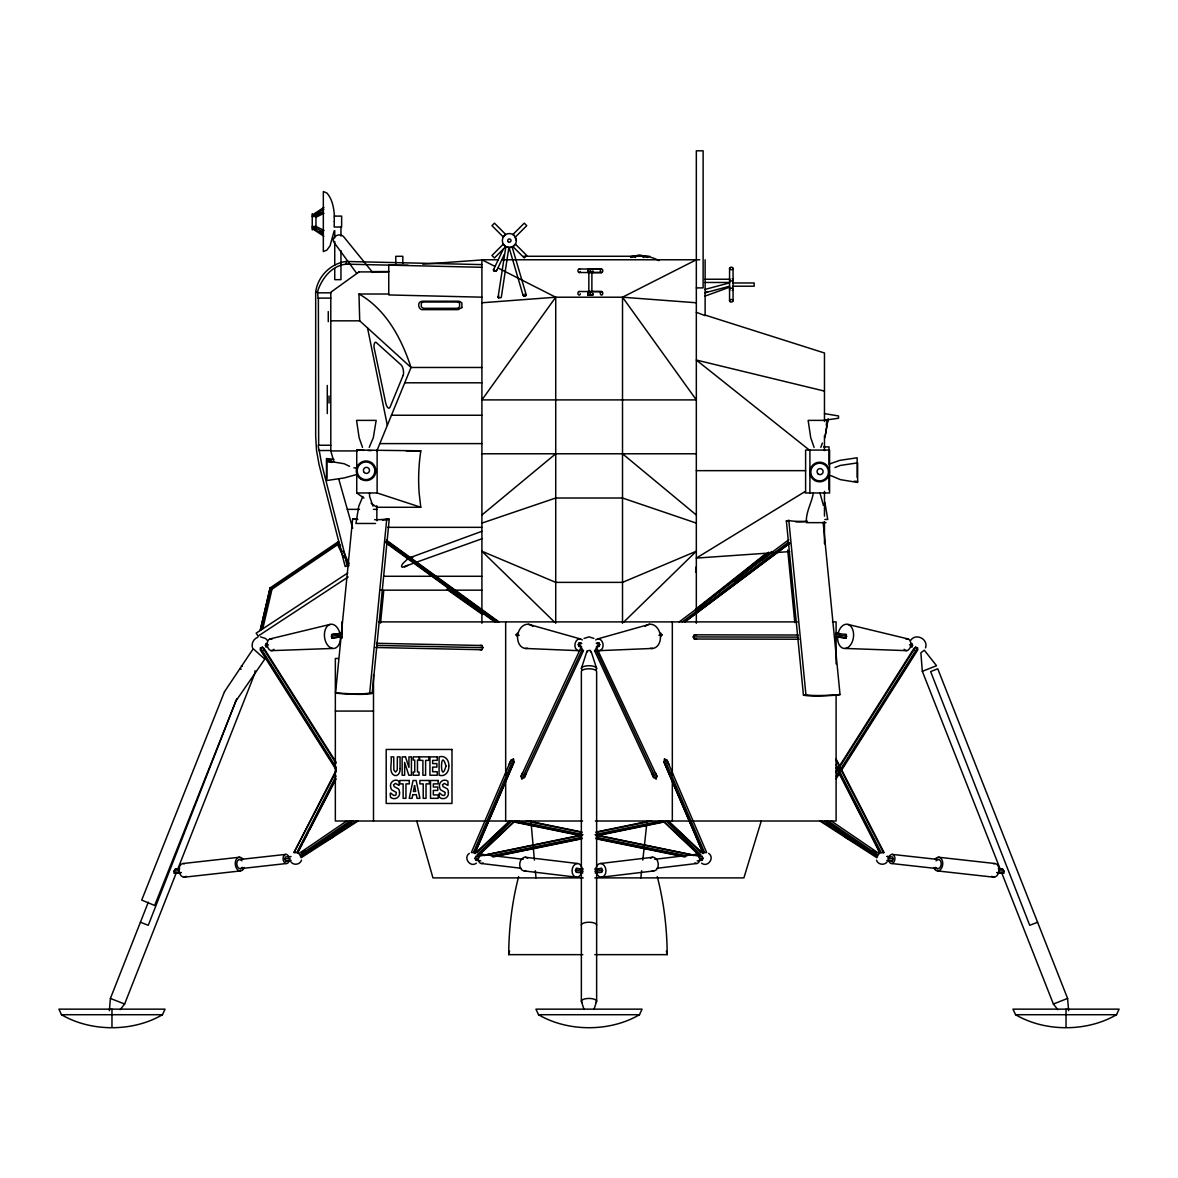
<?xml version="1.0" encoding="UTF-8"?>
<svg xmlns="http://www.w3.org/2000/svg" width="1178" height="1178" viewBox="0 0 1178 1178"><rect width="100%" height="100%" fill="white"/><g stroke="black" fill="none" stroke-linecap="round" stroke-linejoin="round"><path stroke-width="1.5" d="M579.164 291.511L590.34 291.54L590.34 295.06L587.851 295.045L587.851 291.54L601.531 291.555A1.752 1.237 -90 0 1 602.606 294.191A1.752 1.237 -90 0 1 600.456 294.191A1.752 1.237 -90 0 1 601.531 291.555L591.592 291.54M590.384 269.026L590.369 272.545L579.193 272.516M587.851 295.045L592.828 295.06L592.828 293.307M592.858 272.545L592.858 270.793M582.815 954.651L508.705 954.651C508.837 928.352 512.032 902.039 518.629 876.579M581.358 668.515L587.027 651.036L589.972 650.285L590.914 652.156M813.35 492.964C811.745 502.918 805.737 512.032 806.356 522.649L825.984 522.649M323.582 842.27L333.315 836.984L331.504 834.746M583.36 651.066L581.372 647.723M109.377 1010.709L110.408 998.429L148.325 902.142M356.743 519.056A45.029 4.373 5.6 0 1 352.649 518.762L335.568 692.9L338.027 693.386A45.029 4.373 5.6 0 0 372.174 693.386L389.241 519.248L386.782 518.762A45.029 4.373 5.6 0 1 374.648 519.734M386.782 518.762L369.701 692.9L372.16 693.386M380.553 623.133L383.748 590.472M826.308 425.479L826.647 422.077M828.134 418.72L825.439 434.476M640.847 877.89L641.627 870.778M642.805 860.117L647.09 821.007M263.975 650.197L264.152 648.592L262.429 647.164L260.5 647.856L260.22 649.858L335.995 769.529M699.865 856.406L595.052 834.687M363.928 498.073L356.743 492.964L356.743 450.07L420.796 450.806L419.854 458.006A136.972 93.15 -78.4 0 0 419.191 493.494L420.796 507.276L376.857 507.276L371.114 503.197M695.609 572.052L696.331 566.677M997.089 872.692L1003.715 873.251L1004.142 871.278L1002.861 869.276L998.281 868.775M498.5 297.901L500.827 297.71A2.091 1.266 -4.3 0 0 501.357 296.885L508.867 247.527M702.868 852.769L663.965 762.033L664.51 758.971L667.028 760.237L669.001 764.581M925.496 647.856C928.691 639.212 915.807 632.66 910.697 640.317M290.141 858.335L284.678 858.939L285.562 860.868L290.642 860.47M317.309 292.35C320.917 280.143 330.93 265.448 346.406 264.152L481.905 267.288M334.184 230.829L330.046 245.849L326.866 250.104L323.332 251.577L323.332 191.543L326.866 193.015C332.417 199.288 333.875 208.005 334.419 216.104M697.185 860.868L702.191 860.279L702.986 858.335L702.147 856.406L700.468 856.406M824.924 437.656L827.766 420.384L808.137 420.384L810.714 437.656L814.086 447.375M262.753 628.831L272.015 589.162L337.615 544.692L338.439 541.586L270.101 587.925L260.22 630.495L270.16 587.881M261.487 629.67L271.028 588.558L338.027 543.146L341.914 551.245M508.705 954.651L509.544 951.058M805.605 491.226L805.148 492.964L829.577 492.964L829.577 450.07L805.605 450.07L805.605 491.226L696.331 558.092L789.687 551.599M910.712 643.512L912.037 643.512L912.567 645.249L912.066 647.046L910.727 647.061M831.329 821.007L879.156 853.608L877.095 856.406L825.086 821.007L843.448 832.787M341.9 636.856L331.887 638.034L331.636 634.544L341.9 633.131L338.322 633.823M761.268 821.007L743.892 877.89L594.861 877.89M596.628 647.723L657 776.42L656.131 778.849L653.643 777.539L594.492 650.521M593.948 1009.546L596.642 1001.226L596.642 925.024A7.642 2.768 0 0 0 589 922.241A7.642 2.768 0 0 0 581.358 925.024L581.358 1001.226L584.052 1009.546M284.678 858.939L285.326 857.01L290.995 856.553M369.244 447.375L373.323 437.656L376.165 420.384L356.551 420.384L359.113 437.656L362.5 447.375M362.853 496.468L358.775 506.187L355.933 523.474L375.546 523.474M596.804 647.164L594.64 651.066M820.83 447.375L822.362 443.061M596.642 925.024L596.642 671.563A7.642 2.768 0 0 0 589 668.78A7.642 2.768 0 0 0 581.358 671.563L581.358 925.024M596.318 646.825L599.116 646.383L599.764 644.631L598.866 642.879L597.334 642.894M594.61 869.07L601.619 868.436L602.547 870.365L601.825 872.294L595.14 872.898M236.734 698.804L148.266 925.304L140.418 922.241M120.156 1009.693L124.618 1004.024L176.361 872.648M177.716 869.231L255.67 671.327L254.728 670.945M376.857 450.879L411.019 367.477C401.624 338.778 386.148 309.387 358.981 294.014L359.717 320.828L411.019 367.477L481.905 367.477M480.815 860.868L475.809 860.279L475.014 858.335L475.853 856.406L477.532 856.406M267.259 647.046L265.933 647.046L265.433 645.22L265.948 643.512L267.273 643.512M475.19 852.769L514.035 762.033L513.49 758.971L510.972 760.237L471.362 852.519L475.132 852.769M473.438 852.519L513.49 758.971M474.984 852.975L514.035 762.033M503.286 249.118L493.332 270.086L494.009 271.043M496.409 270.852L496.615 269.821M583.508 650.521L524.357 777.539L521.869 778.849L521 776.42L522.62 772.68M524.357 777.539L525.977 773.799M836.1 636.886L846.084 638.049L846.349 634.544L836.1 633.16L839.531 633.602M887.358 860.47L892.438 860.868L893.322 858.939L892.674 857.01L887.005 856.553M508.999 764.581L510.972 760.237M162.431 1014.714L165.038 1009.148L58.9 1009.148L61.492 1014.714C90.986 1032.046 132.937 1032.046 162.431 1014.714L61.492 1014.714M639.477 1014.714L642.069 1009.148L535.931 1009.148L538.523 1014.714C568.032 1032.046 609.968 1032.046 639.477 1014.714L538.523 1014.714M1116.508 1014.714L1119.1 1009.148L1012.962 1009.148L1015.569 1014.714C1045.063 1032.046 1087.014 1032.046 1116.508 1014.714L1015.569 1014.714M521 776.42L581.196 647.164M521.869 778.849L582.065 649.858M496.63 270.631L504.361 254.374M582.86 872.898L576.175 872.294L575.453 870.365L576.381 868.436L583.39 869.07M375.487 647.502L481.861 649.726L482.906 647.65L481.949 645.5L479.961 645.426M301.509 860.146C300.169 864.696 293.543 865.742 290.863 861.825M581.696 646.825L578.899 646.383L578.251 644.631L579.134 642.894L580.68 642.894M295.118 852.592L293.985 852.519L336.113 770.265M293.985 852.519L336.083 771.575M294.75 852.489L296.856 852.519L336.054 775.978M301.715 844.803L297.533 852.975L336.128 778.894M303.394 841.534L307.576 833.376M309.254 830.107L333.521 782.707M798.964 639.227L694.313 639.036L693.179 636.93L694.313 634.824L696.581 634.824M836.1 771.369L913.848 648.592L915.571 647.164L917.5 647.856L917.78 649.858L836.1 778.849M836.1 772.68L915.571 647.164M836.1 776.42L917.5 647.856M837.087 776.007L839.03 772.915M841.961 768.292L845.863 762.122M847.821 759.044L851.723 752.875M853.682 749.797L857.584 743.627M859.528 740.55L863.43 734.38M866.36 729.756L874.179 717.417M876.123 714.339L880.025 708.169M881.983 705.092L885.885 698.922M888.816 694.298L891.746 689.675M894.662 685.051L908.326 663.464M911.257 658.841L914.187 654.217M180.911 872.692L174.285 873.251L173.858 871.278L175.139 869.276L179.719 868.775M477.561 860.146L475.809 860.279M475.014 858.335L478.401 858.747M526.242 295.501L524.637 296.238M660.667 636.68L662.007 634.809L660.652 633.131M498.309 268.098L555.721 297.209L481.905 399.902L696.331 399.902L622.514 297.209L555.721 297.209L481.905 302.775M517.407 636.694L516.082 634.839L517.422 633.16M854.418 842.27L844.685 836.984L846.496 834.746M700.881 854.713L666.233 821.007M493.435 269.836L494.348 269.247M469.315 853.373C462.88 857.731 470.302 867.936 476.427 863.165M887.137 861.825C884.457 865.742 877.831 864.696 876.491 860.146M623.81 621.999L696.331 551.23L622.514 582.374L555.721 582.374L481.905 551.23L554.426 621.999M475.073 853.608L509.485 821.007M477.016 852.209L509.971 821.007M511.767 821.007L477.119 854.713M477.679 855.92L514.536 821.007M478.268 855.817L515.022 821.007M345.758 566.441L347.701 565.602L321.682 464.014L319.164 450.217M481.905 515.007L555.721 453.78M523.282 294.603L523.503 295.899M695.462 609.379L765.744 553.66M697.832 608.26L727.945 584.391M732.245 580.975L735.116 578.707M737.973 576.44L740.844 574.157M743.716 571.89L765.214 554.838M696.654 609.335L768.704 552.217M734.454 581.004L771.693 551.481M762.225 559.756L770.78 552.983M679.161 621.896L788.818 539.686M682.224 621.896L788.48 542.233M684.698 621.896L789.746 543.146M684.904 621.896L789.672 543.338M407.779 558.799L402.478 563.909L401.477 566.162L402.184 567.325L481.905 538.773M359.113 271.853L330.797 292.247L330.797 450.938L333.816 461.555M346.671 821.007L298.844 853.608L300.905 856.406L352.914 821.007L334.552 832.787M300.419 854.713L349.866 821.007M301.362 856.023L352.752 821.007M312.244 215.088L323.906 207.416M347.746 572.994L256.171 633.16L258.1 636.091L348.158 576.94M301.848 852.474L304.881 850.516M300.449 856.774L332.564 836.056M348.644 825.675L351.545 823.805M305.323 854.05L311.404 850.118M314.452 848.16L317.5 846.187M332.549 836.483L356.536 821.007M301.2 857.702L358.083 821.007M323.096 212.084L315.969 216.516L312.244 216.516L323.847 209.36M836.1 767.644L879.745 852.843L884.015 852.519L836.1 758.971M498.986 296.149L498.633 296.37A2.091 1.266 -4.3 0 0 498.088 297.18L505.848 246.644L503.3 244.126L491.962 255.479L494.451 257.953L505.789 246.614L509.352 247.586L512.135 246.953L526.257 294.971L524.696 294.088M315.409 213.836L318.575 212.04M320.74 212.938L315.969 215.648L315.969 227.177M407.868 565.396L404.555 567.03M257.894 637.254C253.623 638.667 251.12 643.571 252.504 647.856M584.052 638.447L589 636.842L593.948 638.447M622.514 623.265L622.514 297.209L696.331 259.778M315.969 217.238L323.965 213.277M702.81 852.769L706.638 852.519L667.028 760.237M409.296 557.916L481.905 531.293M922.33 671.327L936.539 665.717L924.303 650.197L920.857 652.818L922.33 671.327L1000.284 869.231M1001.639 872.648L1053.382 1004.024L1067.592 998.429L937.747 668.78L930.635 671.563L1029.734 925.304L1037.582 922.241M834.966 467.519L840.37 465.428L857.643 462.851L857.643 482.465L840.37 479.623L830.652 475.544M704.65 292.777L707.963 291.584M704.65 296.223L729.565 287.211M496.1 271.014L494.834 271.22M481.905 523.106L555.721 498.014L622.514 498.014L696.331 523.106M882.882 852.592L884.015 852.519M830.166 463.734L839.885 460.348L857.157 457.786L857.157 477.399M597.806 638.874L649.564 624.281M705.077 289.405L729.565 282.853M705.077 292.777L729.565 286.21M269.909 638.947L330.105 624.414M410.739 557.297L413.022 557.032M879.745 852.843L876.285 844.803M478.135 856.406L582.948 834.687M596.156 831.992L648.018 821.375M483.967 855.302L581.873 835.276M596.156 832.36L651.625 821.007M491.241 855.773L581.888 837.219M595.774 834.377L661.167 821.007M497.793 855.64L581.844 838.441M599.646 834.804L663.538 821.729M492.831 857.024L581.873 838.81M596.878 835.747L665.29 821.743M837.573 695.049A45.029 4.373 -5.6 0 1 803.425 695.049L786.359 520.912L788.818 520.426A45.029 4.373 -5.6 0 0 807.475 521.28M803.44 695.049L805.914 694.564A45.029 4.373 -5.6 0 0 840.032 694.564L823.127 522.237M837.573 695.049L840.047 694.564M597.128 645.043L599.764 644.631M658.885 635.31L662.007 634.809M596.23 643.306L598.866 642.879M824.467 420.237L838.515 418.249L838.515 415.937L824.467 413.625M341.9 633.322L331.636 634.544M331.106 636.282L341.9 634.809M331.887 638.034L341.9 636.68M265.433 645.279L268.481 644.837M600.53 863.503L652.862 857.231M654.791 859.307L696.007 854.374M698.701 856.804L702.147 856.406M596.289 869.07L601.619 868.436M594.861 871.278L602.547 870.365M699.599 858.747L702.986 858.335M657.088 868.245L696.522 863.518M601.281 877.212L653.628 870.954M183.238 863.503L239.532 857.231M239.664 859.513L285.93 854.374M173.858 871.278L178.82 870.733M174.285 873.251L181.265 872.486M285.562 860.868L290.937 860.279M240.209 868.672L286.475 863.518M184.062 877.212L240.356 870.954M422.755 264.166L481.905 259.955M599.381 650.654L652.789 648.43M271.146 650.654L332.652 648.445M702.191 860.279L700.439 860.146M356.743 474.498L344.123 477.944L326.851 480.521L326.851 460.892L344.123 463.734L349.527 466.297M175.139 869.276L176.597 869.29M1001.403 869.29L1002.861 869.276M845.024 634.544L846.349 634.544M597.57 646.398L599.116 646.383M330.797 450.938L357.376 450.909M314.732 228.031L312.244 228.031L323.361 234.378M523.754 256.274L649.741 256.274M481.905 623.265L481.905 259.778L498.397 259.778M502.064 259.778L699.732 259.778M388.755 265.241L408.089 265.241M372.263 271.617L388.755 271.529M358.995 271.927L388.755 271.853M588.853 272.545L588.823 291.54M591.901 272.545L591.871 291.54A1.752 1.237 -89.9 0 0 590.384 292.851A1.752 1.237 -89.9 0 0 591.253 295.001A1.752 1.237 -89.9 0 0 592.784 293.764M705.077 279.23L729.565 279.23M705.077 282.47L729.565 282.47M733.069 282.97L754.17 282.97L754.17 286.21L733.069 286.21M696.331 287.903L703.119 287.903L703.119 150.813L696.331 150.813L696.331 623.265M330.797 292.836L317.662 292.836L318.016 298.108L330.797 298.108M358.981 294.014L388.755 294.014M330.797 320.828L359.717 320.828M404.731 382.806L481.905 382.806M391.435 415.245L481.905 415.245M379.817 443.605L481.905 443.605M330.797 445.24L318.134 445.24L319.017 450.511L330.797 450.511M823.584 446.904L829.017 446.904L829.017 464.765M406.145 450.806L420.796 450.806M481.905 453.78L696.331 453.78M696.331 470.655L805.605 470.655M356.743 492.964L377.122 492.964L420.796 507.276M347.348 509.352L359.496 509.352M373.382 509.352L376.857 509.352M824.865 519.483L827.736 519.483L824.894 502.196M387.724 527.332L481.905 527.332M384.102 576.278L481.905 576.278M380.479 590.163L481.905 590.163M378.653 621.896L797.506 621.896M832.434 621.896L836.1 621.896L836.1 663.906M338.336 658.473L335.347 658.473L335.347 821.007L582.595 821.007M335.347 711.07L373.5 711.07M595.405 821.007L836.1 821.007L836.1 694.961M583.243 877.89L432.959 877.89L416.732 821.007M594.787 954.651L667.19 954.651C667.057 928.352 663.862 902.039 657.265 876.579M694.313 634.824L798.198 635.016M693.179 636.93L797.962 637.121M694.313 639.036L696.581 639.05M579.193 268.996L601.56 269.055A1.752 1.237 -90 0 1 602.635 271.676A1.752 1.237 -90 0 1 600.486 271.676A1.752 1.237 -90 0 1 601.56 269.04L587.896 269.026L587.896 272.545L601.56 272.56L591.621 272.545M495.29 271.249L493.994 271.014M591.577 295.06L592.828 295.06M578.899 646.383L580.43 646.398M376.459 643.291L481.949 645.5M376.857 645.426L482.906 647.65M481.905 264.608L346.17 261.472C330.62 263.401 317.559 276.639 315.675 292.173L315.675 436.184L316.529 450.511L319.061 464.633L345.169 566.559M353.842 467.828L356.743 467.902M481.905 297.18L388.755 294.942L388.755 265.094M356.743 450.07L364.061 450.349M367.713 450.482L371.364 450.614M845.348 648.445L906.854 650.654M479.873 649.652L481.861 649.726M525.226 648.445L578.634 650.668M296.856 852.519L298.255 852.843M622.514 297.209L696.331 302.775M334.022 459.287L326.468 458.566L326.468 478.194M328.161 459.744L331.563 460.068M854.241 481.184L857.643 481.522M328.544 462.012L331.946 462.35M316.293 292.247L318.369 292.424M887.108 856.406L889.891 856.715M938.468 857.231L994.762 863.503M892.07 854.374L938.336 859.513M887.859 858.335L893.322 858.939M999.18 870.733L1004.142 871.278M887.063 860.279L892.438 860.868M996.735 872.486L1003.715 873.251M891.525 863.518L937.791 868.672M937.644 870.954L993.938 877.212M475.853 856.406L479.299 856.804M525.138 857.231L577.47 863.503M481.993 854.374L523.209 859.307M576.381 868.436L581.711 869.07M575.453 870.365L583.139 871.278M481.478 863.518L520.912 868.245M524.372 870.954L576.719 877.212M524.652 296.252L523.827 296.061M836.1 634.839L846.879 636.297M909.504 644.837L912.567 645.249M836.1 636.694L846.084 638.049M836.1 633.322L839.678 633.808M579.134 642.894L581.785 643.306M516.082 634.839L519.174 635.325M578.251 644.631L580.887 645.043M260.5 636.842L265.433 638.447L267.303 640.317M352.649 518.762L355.108 519.248A45.029 4.373 5.6 0 0 357.862 519.454M529.982 821.375L581.844 831.992M526.375 821.007L581.844 832.36M596.127 835.276L694.033 855.302M516.833 821.007L582.226 834.377M596.112 837.219L686.759 855.773M514.462 821.729L578.354 834.804M596.156 838.441L680.207 855.64M512.71 821.743L581.122 835.747M596.127 838.81L685.169 857.024M847.895 624.414L908.091 638.947M824.467 391.096L696.331 360.041L809.36 450.07M528.451 624.281L580.209 638.888M458.036 302.216L459.229 302.775A3.858 1.634 0 0 1 459.641 303.35L459.553 306.972L457.653 308.165A2.916 1.414 0 0 1 456.416 308.312L424.492 308.312A2.916 1.414 0 0 1 423.241 308.165L421.341 306.972L421.253 303.35A3.858 1.634 0 0 1 421.665 302.775L422.858 302.216A3.033 1.281 0 0 1 424.492 302.024L456.416 302.024A3.033 1.281 0 0 1 458.036 302.231M705.121 315.086L824.467 352.988L824.467 421.474M696.331 312.303L705.121 315.63L705.121 259.778M240.253 668.78L241.21 669.163M241.461 665.717L242.418 666.1M110.408 998.429L124.618 1004.024M323.42 231.963L312.244 226.441L315.969 226.441L323.994 230.432M481.905 259.778L495.025 266.434M701.573 863.165C707.698 867.936 715.12 857.731 708.685 853.373M873.119 850.516L876.152 852.474M826.455 823.805L829.356 825.675M845.436 836.056L877.551 856.774M821.464 821.007L845.451 836.483M860.5 846.187L863.548 848.16M866.596 850.118L872.677 854.05M819.917 821.007L876.8 857.702M320.21 231.389L323.052 233.244M313.687 229.548L323.773 236.189M828.134 821.007L877.581 854.713M825.248 821.007L876.638 856.023M270.101 587.925L272.015 589.162M449.805 589.088L479.814 610.248M448.141 589.427L452.602 592.563M460.024 597.806L468.932 604.093M471.907 606.184L479.328 611.426M447.714 589.236L482.052 613.473M446.668 589.25L482.479 614.518M386.355 540.113L498.971 621.896M387.106 541.32L498.058 621.896M392.407 545.399L404.275 554.013M410.209 558.328L417.63 563.717M426.539 570.181L439.88 579.87M444.342 583.11L456.21 591.724M462.144 596.039L469.566 601.428M476.987 606.817L491.815 617.581M385.427 541.659L495.923 621.896M387.915 543.691L398.238 551.186M401.197 553.336L445.446 585.466M448.406 587.616L461.673 597.261M464.633 599.396L479.387 610.116M482.332 612.251L494.127 620.821M386.134 543.058L494.686 621.896M514.33 235.585L512.916 234.51L524.269 223.157L526.757 225.646L515.404 236.999A7.024 7.024 0 0 1 509.971 247.557A7.024 7.024 0 0 1 502.756 238.162A7.024 7.024 0 0 1 514.33 235.585L516.391 240.562M622.514 453.78L696.331 515.007M498.515 297.916L498.088 297.165M668.515 821.007L702.927 853.608M668.029 821.007L700.984 852.209M663.464 821.007L700.321 855.92M662.978 821.007L699.732 855.817M372.675 272.457L343.961 237.087C340.324 231.889 329.973 236.911 334.272 242.756L356.698 273.325M1053.382 1004.024L1057.844 1009.693M587.086 652.156L586.909 651.375M264.152 648.592L335.995 762.048M262.429 647.164L336.01 763.373M260.5 647.856L336.01 767.128M263.813 654.217L266.743 658.841M269.674 663.464L283.338 685.051M286.254 689.675L289.184 694.298M292.115 698.922L296.017 705.092M297.975 708.169L301.877 714.339M303.821 717.417L311.64 729.756M314.57 734.38L318.472 740.55M320.416 743.627L324.318 749.797M326.277 752.875L330.179 759.044M332.137 762.122L336.039 768.292M836.1 760.237L883.353 852.504M836.1 764.581L881.144 852.519M836.94 767.997L842.8 779.438M844.479 782.707L868.746 830.107M870.424 833.376L874.606 841.534M338.38 541.63L340.692 546.371M343.078 551.054L349.189 563.717M344.344 556.045L347.51 562.495M344.285 556.09L349.027 565.764M337.615 544.692L343.652 557.179M345.934 561.847L348.232 566.515M595.935 649.858L656.131 778.849M663.965 762.033L703.016 852.975M655.38 772.68L657 776.42M652.023 773.799L653.643 777.539M664.51 758.971L704.562 852.519M823.407 505.377L819.962 492.964M372.984 506.187L369.597 496.468L369.509 492.964M591.091 651.375L596.642 668.515M509.087 247.557L523.091 295.398M338.719 478.901L352.693 528.259M666.35 951.058L667.19 954.651M367.536 327.94L387.326 425.302M346.317 261.958L346.361 264.152L346.45 263.298M913.848 648.592L914.025 650.197M788.818 520.426L805.914 694.564M787.699 550.023L794.811 622.588M530.91 821.007L534.414 860.117M535.357 870.778L536.005 877.89M1067.592 998.429L1068.623 1010.709M318.664 444.621L318.369 298.108M1066.031 1009.148L1066.031 1027.187M829.017 475.485L829.017 489.783M824.467 435.58L824.467 450.585M824.467 491.388L824.467 516.111M824.467 521.633L824.467 543.794M809.904 450.07L809.904 492.964M733.069 268.437A1.752 1.237 0 0 1 730.434 269.512A1.752 1.237 0 0 1 730.434 267.362A1.752 1.237 0 0 1 733.069 268.437L733.069 300.743M729.565 268.437L729.565 300.743M672.329 621.896L672.329 775.345M672.329 780.823L672.329 821.007M555.721 297.209L555.721 623.265M505.671 621.896L505.671 775.345M505.671 780.823L505.671 821.007M402.817 263.342L402.817 256.303L395.793 256.303L395.793 263.342M377.122 450.07L377.122 492.964M376.857 505.701L376.857 520.75M373.5 674.788L373.5 821.007M341.9 621.896L341.9 638.358M340.957 227.015L340.957 236.086M340.957 250.619L340.957 279.657L334.743 279.657L334.743 268.775M334.743 230.638L334.743 237.912M334.743 241.534L334.743 265.138M329.045 396.029L329.045 403.053M328.264 311.581L328.264 321.697M327.293 385.471L327.293 413.596M315.969 229.209L315.969 229.99M312.244 213.689L312.244 229.99M111.969 1009.148L111.969 1027.187M525.683 870.719A6.877 5.021 -83.2 0 1 519.807 863.194A6.877 5.021 -83.2 0 1 527.597 858.158M581.858 872.132A6.877 5.021 -83.2 0 1 573.568 875.607A6.877 5.021 -83.2 0 1 575.306 864.137A6.877 5.021 -83.2 0 1 582.138 870.365M582.388 669.914A7.642 2.798 0 0 1 589 665.717A7.642 2.798 0 0 1 595.612 669.914M889.228 856.656A4.594 3.122 -83.6 0 1 894.205 855.714A4.594 3.122 -83.6 0 1 893.13 862.9A4.594 3.122 -83.6 0 1 888.713 860.131M695.153 854.521A4.594 3.343 83.2 0 1 699.629 859.542A4.594 3.343 83.2 0 1 694.799 862.9M693.709 855.714A4.594 3.343 83.2 0 1 694.357 854.978M650.403 858.158A6.877 5.021 83.2 0 1 658.193 863.194A6.877 5.021 83.2 0 1 652.317 870.719M595.862 870.365A6.877 5.021 83.2 0 1 602.694 864.137A6.877 5.021 83.2 0 1 604.432 875.607A6.877 5.021 83.2 0 1 596.142 872.132M289.287 860.131A4.594 3.122 83.6 0 1 284.87 862.9A4.594 3.122 83.6 0 1 283.795 855.714A4.594 3.122 83.6 0 1 288.772 856.656M993.54 863.739A6.877 4.668 -83.6 0 1 998.944 871.249A6.877 4.668 -83.6 0 1 991.655 876.299M273.9 649.299A5.949 3.858 82.3 0 1 267.318 645.794A5.949 3.858 82.3 0 1 271.941 639.212M340.413 637.416A12.192 7.907 82.3 0 1 329.236 646.855A12.192 7.907 82.3 0 1 327.072 626.431A12.192 7.907 82.3 0 1 340.074 634.25M582.388 1002.625A7.642 2.798 0 0 1 589 998.429A7.642 2.798 0 0 1 595.612 1002.625M936.039 860.853A4.594 3.122 -83.6 0 1 940.456 860.853A4.594 3.122 -83.6 0 1 940.073 867.332A4.594 3.122 -83.6 0 1 935.656 867.332M483.643 854.978A4.594 3.343 -83.2 0 1 484.291 855.714M483.201 862.9A4.594 3.343 -83.2 0 1 478.371 859.542A4.594 3.343 -83.2 0 1 482.847 854.521M244.199 867.523A6.877 4.668 83.6 0 1 237.588 869.717A6.877 4.668 83.6 0 1 236.086 859.69A6.877 4.668 83.6 0 1 242.962 859.248M595.685 639.934A5.949 4.476 81.1 0 1 602.9 643.482A5.949 4.476 81.1 0 1 598.203 650.595M527.641 648.298A12.192 9.188 -81.1 0 1 517.996 633.735A12.192 9.188 -81.1 0 1 532.795 626.431M579.812 650.595A5.949 4.476 -81.1 0 1 575.1 643.497A5.949 4.476 -81.1 0 1 582.33 639.934M645.205 626.416A12.192 9.188 81.1 0 1 660.019 633.735A12.192 9.188 81.1 0 1 650.374 648.298M935.037 859.248A6.877 4.668 -83.6 0 1 941.914 859.69A6.877 4.668 -83.6 0 1 940.412 869.717A6.877 4.668 -83.6 0 1 933.801 867.523M186.345 876.299A6.877 4.668 83.6 0 1 179.056 871.249A6.877 4.668 83.6 0 1 184.46 863.739M837.926 634.25A12.192 7.907 -82.3 0 1 850.928 626.431A12.192 7.907 -82.3 0 1 848.764 646.855A12.192 7.907 -82.3 0 1 837.587 637.416M906.073 639.212A5.949 3.858 -82.3 0 1 910.697 645.794A5.949 3.858 -82.3 0 1 904.13 649.299M242.344 867.332A4.594 3.122 83.6 0 1 237.927 867.332A4.594 3.122 83.6 0 1 237.544 860.853A4.594 3.122 83.6 0 1 241.961 860.853M389.27 519.248A45.029 4.373 5.6 0 1 382.511 520.102M805.016 521.766A45.029 4.373 -5.6 0 1 795.636 521.839M787.478 521.191A45.029 4.373 -5.6 0 1 786.344 520.912M369.715 692.9A45.029 4.373 5.6 0 1 335.568 692.9M592.696 271.662A1.752 1.237 -90 0 1 591.091 272.383A1.752 1.237 -90 0 1 590.458 270.189A1.752 1.237 -90 0 1 591.945 269.085M630.863 257.437A27.3 17.037 0 0 1 635.884 256.73M642.717 256.73A27.3 17.037 0 0 1 647.738 257.437M630.421 256.686A28.743 17.935 0 0 1 658.973 260.662M635.369 257.54A4.035 2.518 0 0 1 635.516 256.892M635.914 256.274A4.035 2.518 0 0 1 640.449 255.111A4.035 2.518 0 0 1 643.438 257.54M589.722 294.824A1.752 1.237 -89.9 0 1 588.013 294.176A1.752 1.237 -89.9 0 1 588.485 291.776M589.456 272.486A1.752 1.237 -89.9 0 1 587.896 270.778A1.752 1.237 -89.9 0 1 589.456 269.085M580.268 271.632A1.752 1.237 -89.9 0 1 578.575 272.28A1.752 1.237 -89.9 0 1 578.118 269.88A1.752 1.237 -89.9 0 1 579.812 269.232M732.201 290.495A1.767 1.075 0 0 0 733.084 289.567A1.767 1.399 0 0 0 731.317 288.154A1.767 1.399 0 0 0 729.55 289.567A1.767 1.075 0 0 0 729.786 290.112M729.786 279.083A1.767 1.075 0 0 0 729.55 279.628A1.767 1.399 0 0 0 731.317 281.027A1.767 1.399 0 0 0 733.084 279.628A1.767 1.075 0 0 0 732.201 278.685M580.356 293.734A1.752 1.237 -89.9 0 1 578.84 294.971A1.752 1.237 -89.9 0 1 577.956 292.821A1.752 1.237 -89.9 0 1 579.488 291.57M334.287 221.552L334.184 227.015L341.635 227.015L341.635 216.104L334.184 216.104L334.287 221.552M448.759 766.068C449.289 771.561 445.21 777.2 439.085 775.227L439.085 756.88C445.196 754.921 449.407 760.517 448.759 766.068M400.064 768.586C400.432 771.855 398.517 776.523 394.512 775.492C387.93 772.253 392.51 762.195 391.008 756.88L393.732 756.88L393.835 770L395.528 772.105L397.236 770.044L397.354 756.88L400.064 756.88L400.064 768.586M445.961 766.039C440.116 786.933 439.998 745.203 445.961 766.039M399.533 792.765C400.211 797.683 394.144 800.554 390.551 797.285C389.314 787.758 392.156 797.58 395.941 795.047L396.309 792.426L391.935 789.967A4.3 3.048 -90 0 1 390.757 787.478C389.049 782.501 394.88 777.819 399.077 781.353L399.077 785.431L395.44 783.414L393.555 784.784L394.262 786.698L398.238 788.745A4.079 2.886 -90 0 1 399.386 791.086L399.533 792.765M448.42 792.765C449.098 797.683 443.046 800.554 439.453 797.285C438.216 787.758 441.058 797.58 444.828 795.047L445.196 792.426L440.837 789.967A4.3 3.048 -90 0 1 439.659 787.478C437.951 782.501 443.782 777.819 447.979 781.353L447.979 785.431L444.342 783.414L442.457 784.784L443.164 786.698L447.125 788.745A4.079 2.886 -90 0 1 448.273 791.086L448.42 792.765M412.786 794.694L412.079 798.331L409.237 798.331L413.051 780.484L416.129 780.484L419.928 798.331L417.027 798.331L416.32 794.694L412.786 794.694M414.553 785.564L413.404 791.454L415.701 791.454L414.553 785.564M461.879 307.561L458.139 309.637L423.447 309.652C418.632 310.845 416.659 302.407 421.268 301.435A4.123 1.502 0 0 1 423.447 301.2L457.565 301.2A4.123 1.502 0 0 1 459.744 301.435L461.879 302.923L461.879 307.561M224.483 691.736L141.713 900.095L154.657 905.47L235.85 701.087L264.77 659.135L253.226 648.739L224.483 691.736M403.112 375.429L390.095 407.087A6.155 2.356 79.7 0 1 385.707 402.964L374.074 347.554A6.346 2.43 79.7 0 1 375.959 342.268L401.035 364.871A6.14 2.356 79.7 0 1 403.259 369.804A6.14 2.356 79.7 0 1 403.112 375.429M504.39 235.585L503.3 236.999L491.962 225.646L494.451 223.157L505.789 234.51L504.39 235.585M515.404 244.126L512.916 246.614L524.269 257.953L526.757 255.479L515.404 244.126M451.984 749.458L386.193 749.458L386.193 803.455L451.984 803.455L451.984 749.458M405.497 756.88L402.154 756.88L402.154 775.227L404.643 775.227L404.643 762.446L408.81 775.227L411.431 775.227L411.431 756.88L408.943 756.88L408.943 767.393L405.497 756.88M419.015 756.88L413.184 756.88L413.184 760.09L414.744 760.09L414.744 772.017L413.184 772.017L413.184 775.227L419.015 775.227L419.015 772.017L417.468 772.017L417.468 760.09L419.015 760.09L419.015 756.88M428.821 756.88L419.707 756.88L419.707 760.384L422.902 760.384L422.902 775.227L425.611 775.227L425.611 760.384L428.821 760.384L428.821 756.88M437.259 756.88L429.941 756.88L429.941 775.227L437.259 775.227L437.259 771.723L432.635 771.723L432.635 767.099L436.891 767.099L436.891 763.594L432.635 763.594L432.635 760.384L437.259 760.384L437.259 756.88M409.281 780.484L399.813 780.484L399.813 783.885L403.126 783.885L403.126 798.331L405.954 798.331L405.954 783.885L409.281 783.885L409.281 780.484M429.366 780.484L419.883 780.484L419.883 783.885L423.211 783.885L423.211 798.331L426.038 798.331L426.038 783.885L429.366 783.885L429.366 780.484M438.142 780.484L430.53 780.484L430.53 798.331L438.142 798.331L438.142 794.929L433.342 794.929L433.342 790.423L437.774 790.423L437.774 787.022L433.342 787.022L433.342 783.885L438.142 783.885L438.142 780.484M508.248 241.74A1.62 1.62 0 0 0 510.943 240.945A1.62 1.62 0 0 0 508.896 239.001A1.62 1.62 0 0 0 508.248 241.74M361.145 479.284A9.807 9.807 0 0 0 375.87 470.788A9.807 9.807 0 0 0 361.145 462.291A9.807 9.807 0 0 0 361.145 479.284M814.778 480.506A9.807 9.807 0 0 0 829.489 472.01A9.807 9.807 0 0 0 814.778 463.514A9.807 9.807 0 0 0 814.778 480.506M730.065 301.627A1.752 1.237 0 0 0 733.01 301.067A1.752 1.237 0 0 0 730.861 299.551A1.752 1.237 0 0 0 730.065 301.627M364.311 472.525A3.033 3.033 0 0 0 369.377 471.171A3.033 3.033 0 0 0 365.666 467.445A3.033 3.033 0 0 0 364.311 472.525M361.602 478.459A8.835 8.835 0 0 0 374.84 470.817A8.835 8.835 0 0 0 361.602 463.175A8.835 8.835 0 0 0 361.602 478.459M815.22 479.682A8.835 8.835 0 0 0 828.473 472.039A8.835 8.835 0 0 0 815.22 464.397A8.835 8.835 0 0 0 815.22 479.682M817.93 473.747A3.033 3.033 0 0 0 823.01 472.378A3.033 3.033 0 0 0 819.299 468.667A3.033 3.033 0 0 0 817.93 473.747"/></g></svg>
